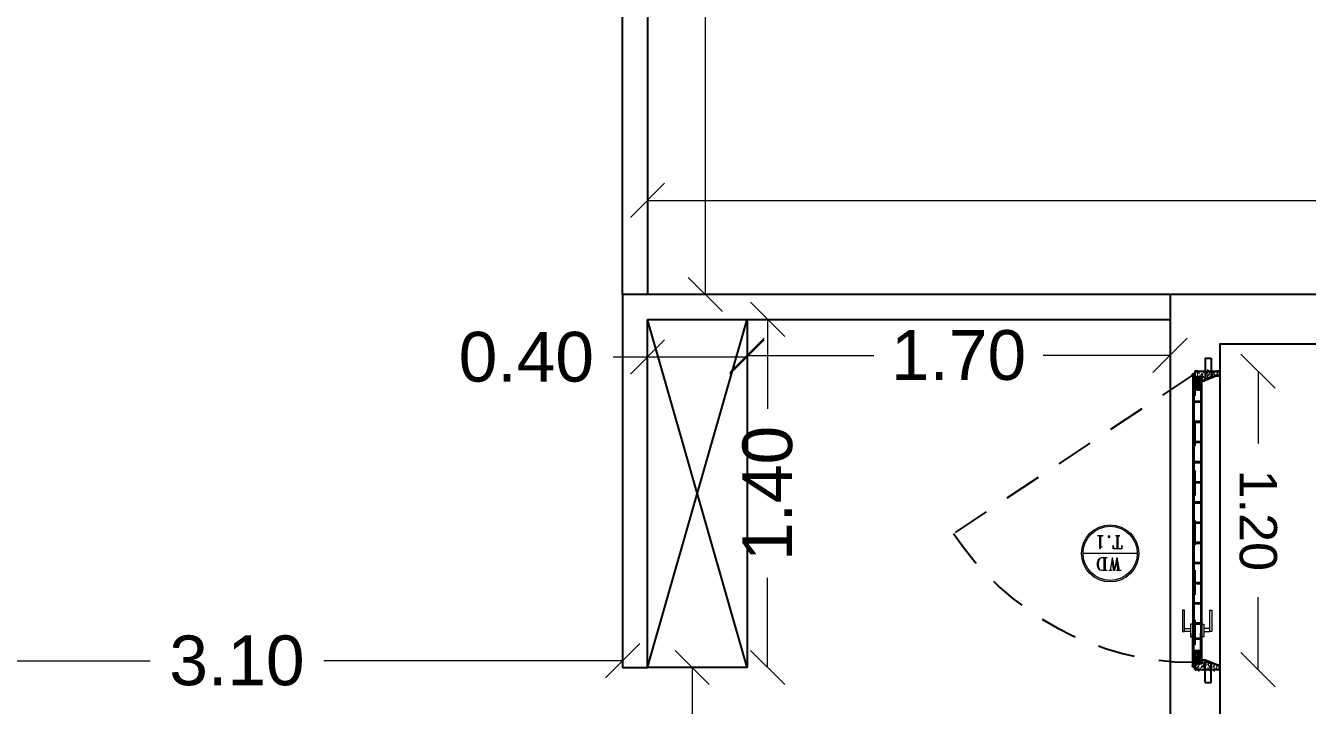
# Model space of a CAD drawing. Header units: metres. Extents: x -355 to 973, y -73 to 238.
# Drawn here: x 702.29 to 707.44, y 124.97 to 127.7 of the extents above; entities that cross this region are included whole.
import ezdxf
from ezdxf.enums import TextEntityAlignment as Align

# ---------------------------------------------------------------- set-up
doc = ezdxf.new("R2010")
doc.units = ezdxf.units.M
doc.header["$LTSCALE"] = 3
doc.header["$MEASUREMENT"] = 0
for name, pattern in [('1', [30, 6, 6, 6, 6, 6]), ('ACAD_ISO02W100', [15, 12, -3]), ('HIDDEN2', [0.1875, 0.125, -0.0625])]:
    doc.linetypes.add(name, pattern=pattern)
doc.layers.add('05', color=21, linetype='Continuous', lineweight=5)
for name, color, linetype in [('4', 4, 'ACAD_ISO02W100'), ('A-FALSE-25-Knuf', 2, 'Continuous'), ('D-Hatch', 3, 'Continuous'), ('Ditail', 1, 'Continuous')]:
    doc.layers.add(name, color=color, linetype=linetype)
doc.styles.add('ROMANT', font='romant')
doc.styles.get("Standard").update_dxf_attribs({"font": 'arial.ttf'})
doc.dimstyles.new('ahmad', dxfattribs={"dimtxt": 0.2, "dimasz": 0.1375, "dimexe": 0, "dimexo": 0.0625, "dimgap": 0.09, "dimtad": 0, "dimzin": 0, "dimdsep": 46, "dimtxsty": 'Standard', "dimblk": 'OBLIQUE', "dimcen": 0.09, "dimclrd": 245, "dimclrt": 61, "dimadec": 0, "dimazin": 0, "dimtfac": 1, "dimtofl": 0, "dimtmove": 0, "dimatfit": 3, "dimldrblk": 'OBLIQUE', "dimfxl": 0, "dimfxlon": 1, "dimtolj": 1, "dimtzin": 0, "dimlwd": 13, "dimarcsym": 0})
pattern_1 = [(52.5, (36.3475943, -165.330167), (0.00764710387, -0.0002500056), [0, -0.0060325174, 0, -0.00674689445, 0, -0.00644923734]), (82.5, (36.347594, -165.330167), (0.0112004245, 0.0070238215), [0, -0.00325438438, 0, -0.00543720317, 0, -0.00208359976]), (122.5, (36.347594, -165.335048), (2.245608e-05, 0.0123592914), [0, -0.00198438072, 0, -0.0071437706, 0, -0.00932658938]), (132.5, (36.347594, -165.335048), (0.0034832807, 0.011930604), [0, -0.00099219036, 0, -0.0046831385, 0, -0.00535782794])]
pattern_2 = [(307.5, (36.3475943, 62.4928517), (0.00764710387, 0.0002500056), [0, -0.0060325174, 0, -0.00674689445, 0, -0.00644923734]), (277.5, (36.347594, 62.492852), (0.0112004245, -0.0070238215), [0, -0.00325438438, 0, -0.00543720317, 0, -0.00208359976]), (237.5, (36.347594, 62.497733), (2.245608e-05, -0.0123592914), [0, -0.00198438072, 0, -0.0071437706, 0, -0.00932658938]), (227.5, (36.347594, 62.497733), (0.0034832807, -0.011930604), [0, -0.00099219036, 0, -0.0046831385, 0, -0.00535782794])]

# ---------------------------------------------------------------- blocks, each defined once
blk = doc.blocks.new('tyhtfy')
at = {"layer": '4', "linetype": '1'}
for points in [[(265.7045, 186.374), (265.7045, 184.474), (263.8045, 184.474), (263.8045, 186.374)], [(265.5045, 186.174), (265.5045, 184.674), (264.0045, 184.674), (264.0045, 186.174)]]:
    blk.add_lwpolyline(points, close=True, dxfattribs=at)
blk = doc.blocks.new('_Oblique')
at = {"color": 0, "linetype": 'ByBlock', "lineweight": -2}
blk.add_line((-0.5, -0.5), (0.5, 0.5), dxfattribs=at)
blk = doc.blocks.new('*D64')
at = {"color": 245, "lineweight": 13, "transparency": 16777216}
for p, q in [((68.5961, -50.8187), (68.5961, -51.1094)), ((68.5961, -52.0187), (68.5961, -51.7279))]:
    blk.add_line(p, q, dxfattribs=at)
at = {"layer": 'Defpoints', "color": 0, "transparency": 16777216}
for p in [(68.5961, -50.8187), (68.75, -50.8187), (68.75, -52.0187)]:
    blk.add_point(p, dxfattribs=at)
at = {"color": 245, "lineweight": 13, "transparency": 16777216, "xscale": 0.1375, "yscale": 0.1375, "zscale": 0.1375}
for p, rotation in [((68.5961, -50.8187), 90), ((68.5961, -52.0187), 270)]:
    blk.add_blockref('_Oblique', p, dxfattribs=dict(at, rotation=rotation))
at = {"color": 61, "transparency": 16777216, "insert": (68.5961, -51.4187), "char_height": 0.15, "attachment_point": 5, "rotation": 90}
blk.add_mtext('\\A1;1.20', dxfattribs=at)
blk = doc.blocks.new('dfdfd')
at = {"layer": '05'}
h = blk.add_hatch(color=217, dxfattribs=at)
h.paths.add_polyline_path([(118.6063, 35.5104, 1), (118.8358, 35.5104, 1)])
h.paths.add_polyline_path([(118.8298, 35.5104, 1), (118.6123, 35.5104, 1)], flags=16)
at = {"layer": '05', "color": 217}
blk.add_line((118.6123, 35.5104), (118.8298, 35.5104), dxfattribs=at)
for radius in [0.1148, 0.1088]:
    blk.add_circle((118.7211, 35.5104), radius, dxfattribs=at)
blk = doc.blocks.new('*D512')
at = {"layer": '4', "color": 245, "lineweight": 13, "transparency": 16777216}
for p, q in [((704.9657, 125.1176), (704.9657, 124.8074)), ((704.9657, 123.8171), (704.9657, 124.1274))]:
    blk.add_line(p, q, dxfattribs=at)
at = {"layer": 'Defpoints', "color": 0, "transparency": 16777216}
for p in [(704.6861, 125.1176), (704.9657, 125.1176), (704.6861, 123.8171)]:
    blk.add_point(p, dxfattribs=at)
at = {"layer": '4', "color": 245, "lineweight": 13, "transparency": 16777216, "xscale": 0.1375, "yscale": 0.1375, "zscale": 0.1375}
for p, rotation in [((704.9657, 125.1176), 90), ((704.9657, 123.8171), 270)]:
    blk.add_blockref('_Oblique', p, dxfattribs=dict(at, rotation=rotation))
at = {"layer": '4', "color": 61, "transparency": 16777216, "insert": (704.9657, 124.4674), "char_height": 0.2, "attachment_point": 5, "rotation": 90}
blk.add_mtext('\\A1;1.30', dxfattribs=at)
blk = doc.blocks.new('*D513')
at = {"layer": '4', "color": 245, "lineweight": 13, "transparency": 16777216}
for p, q in [((705.1861, 126.3728), (705.6961, 126.3728)), ((706.8861, 126.3728), (706.3761, 126.3728))]:
    blk.add_line(p, q, dxfattribs=at)
at = {"layer": 'Defpoints', "color": 0, "transparency": 16777216}
for p in [(705.1861, 126.5176), (706.8861, 126.5176), (705.1861, 126.3728)]:
    blk.add_point(p, dxfattribs=at)
at = {"layer": '4', "color": 245, "lineweight": 13, "transparency": 16777216, "xscale": 0.1375, "yscale": 0.1375, "zscale": 0.1375, "rotation": 180}
blk.add_blockref('_Oblique', (705.1861, 126.3728), dxfattribs=at)
at = {"layer": '4', "color": 245, "lineweight": 13, "transparency": 16777216, "xscale": 0.1375, "yscale": 0.1375, "zscale": 0.1375}
blk.add_blockref('_Oblique', (706.8861, 126.3728), dxfattribs=at)
at = {"layer": '4', "color": 61, "transparency": 16777216, "insert": (706.0361, 126.3728), "char_height": 0.2, "attachment_point": 5}
blk.add_mtext('\\A1;1.70', dxfattribs=at)
blk = doc.blocks.new('*D516')
at = {"layer": '4', "color": 245, "lineweight": 13, "transparency": 16777216}
for p, q in [((704.7861, 126.3659), (704.6486, 126.3659)), ((705.1861, 126.3659), (704.7861, 126.3659))]:
    blk.add_line(p, q, dxfattribs=at)
at = {"layer": 'Defpoints', "color": 0, "transparency": 16777216}
for p in [(704.7861, 126.5176), (705.1861, 126.5176), (704.7861, 126.3659)]:
    blk.add_point(p, dxfattribs=at)
at = {"layer": '4', "color": 245, "lineweight": 13, "transparency": 16777216, "xscale": 0.1375, "yscale": 0.1375, "zscale": 0.1375, "rotation": 180}
blk.add_blockref('_Oblique', (704.7861, 126.3659), dxfattribs=at)
at = {"layer": '4', "color": 245, "lineweight": 13, "transparency": 16777216, "xscale": 0.1375, "yscale": 0.1375, "zscale": 0.1375}
blk.add_blockref('_Oblique', (705.1861, 126.3659), dxfattribs=at)
at = {"layer": '4', "color": 61, "transparency": 16777216, "insert": (704.2991, 126.3659), "char_height": 0.2, "attachment_point": 5}
blk.add_mtext('\\A1;0.40', dxfattribs=at)
blk = doc.blocks.new('*D517')
at = {"layer": '4', "color": 245, "lineweight": 13, "transparency": 16777216}
for p, q in [((705.2689, 126.5176), (705.2689, 126.1576)), ((705.2689, 125.1176), (705.2689, 125.4776))]:
    blk.add_line(p, q, dxfattribs=at)
at = {"layer": 'Defpoints', "color": 0, "transparency": 16777216}
for p in [(705.1861, 126.5176), (705.1861, 125.1176), (705.2689, 125.1176)]:
    blk.add_point(p, dxfattribs=at)
at = {"layer": '4', "color": 245, "lineweight": 13, "transparency": 16777216, "xscale": 0.1375, "yscale": 0.1375, "zscale": 0.1375}
for p, rotation in [((705.2689, 126.5176), 90), ((705.2689, 125.1176), 270)]:
    blk.add_blockref('_Oblique', p, dxfattribs=dict(at, rotation=rotation))
at = {"layer": '4', "color": 61, "transparency": 16777216, "insert": (705.2689, 125.8176), "char_height": 0.2, "attachment_point": 5, "rotation": 90}
blk.add_mtext('\\A1;1.40', dxfattribs=at)
blk = doc.blocks.new('*D544')
at = {"color": 245, "lineweight": 13, "transparency": 16777216}
for p, q in [((701.5861, 125.1451), (702.7867, 125.1451)), ((704.6861, 125.1451), (703.4854, 125.1451))]:
    blk.add_line(p, q, dxfattribs=at)
at = {"layer": 'Defpoints', "color": 0, "transparency": 16777216}
for p in [(701.5861, 125.4941), (704.6861, 125.4941), (704.6861, 125.1451)]:
    blk.add_point(p, dxfattribs=at)
at = {"color": 245, "lineweight": 13, "transparency": 16777216, "xscale": 0.1375, "yscale": 0.1375, "zscale": 0.1375, "rotation": 180}
blk.add_blockref('_Oblique', (701.5861, 125.1451), dxfattribs=at)
at = {"color": 245, "lineweight": 13, "transparency": 16777216, "xscale": 0.1375, "yscale": 0.1375, "zscale": 0.1375}
blk.add_blockref('_Oblique', (704.6861, 125.1451), dxfattribs=at)
at = {"color": 61, "transparency": 16777216, "insert": (703.1361, 125.1451), "char_height": 0.2, "attachment_point": 5}
blk.add_mtext('\\A1;3.10', dxfattribs=at)
blk = doc.blocks.new('*D548')
at = {"color": 245, "lineweight": 13, "transparency": 16777216}
for p, q in [((704.7861, 126.996), (707.9875, 126.996)), ((711.8861, 126.996), (708.6847, 126.996))]:
    blk.add_line(p, q, dxfattribs=at)
at = {"layer": 'Defpoints', "color": 0, "transparency": 16777216}
for p in [(704.7861, 126.996), (704.7861, 126.7176), (711.8861, 126.7176)]:
    blk.add_point(p, dxfattribs=at)
at = {"color": 245, "lineweight": 13, "transparency": 16777216, "xscale": 0.1375, "yscale": 0.1375, "zscale": 0.1375, "rotation": 180}
blk.add_blockref('_Oblique', (704.7861, 126.996), dxfattribs=at)
at = {"color": 245, "lineweight": 13, "transparency": 16777216, "xscale": 0.1375, "yscale": 0.1375, "zscale": 0.1375}
blk.add_blockref('_Oblique', (711.8861, 126.996), dxfattribs=at)
at = {"color": 61, "transparency": 16777216, "insert": (708.3361, 126.996), "char_height": 0.2, "attachment_point": 5}
blk.add_mtext('\\A1;7.10', dxfattribs=at)
blk = doc.blocks.new('*D549')
at = {"color": 245, "lineweight": 13, "transparency": 16777216}
for p, q in [((705.0186, 131.1176), (705.0186, 129.221)), ((705.0186, 126.6176), (705.0186, 128.5142))]:
    blk.add_line(p, q, dxfattribs=at)
at = {"layer": 'Defpoints', "color": 0, "transparency": 16777216}
for p in [(704.7861, 131.1176), (704.7861, 126.6176), (705.0186, 126.6176)]:
    blk.add_point(p, dxfattribs=at)
at = {"color": 245, "lineweight": 13, "transparency": 16777216, "xscale": 0.1375, "yscale": 0.1375, "zscale": 0.1375}
for p, rotation in [((705.0186, 131.1176), 90), ((705.0186, 126.6176), 270)]:
    blk.add_blockref('_Oblique', p, dxfattribs=dict(at, rotation=rotation))
at = {"color": 61, "transparency": 16777216, "insert": (705.0186, 128.8676), "char_height": 0.2, "attachment_point": 5, "rotation": 90}
blk.add_mtext('\\A1;4.50', dxfattribs=at)
blk = doc.blocks.new('SSDSSS')
at = {"layer": 'D-Hatch', "linetype": 'Continuous', "ltscale": 0.1}
h = blk.add_hatch(dxfattribs=at)
h.set_pattern_fill('AR-SAND', color=2, scale=0.0003125, style=0)
h.set_pattern_definition([(307.5, (36.347594, 62.492852), (0.0152942077, 0.0005000112), [0, -0.0120650348, 0, -0.0134937889, 0, -0.0128984747]), (277.5, (36.347594, 62.492852), (0.022400849, -0.014047643), [0, -0.0065087688, 0, -0.0108744063, 0, -0.0041671995]), (237.5, (36.347594, 62.502615), (4.49122e-05, -0.0247185828), [0, -0.0039687614, 0, -0.0142875412, 0, -0.0186531788]), (227.5, (36.347594, 62.502615), (0.0069665614, -0.023861208), [0, -0.0019843807, 0, -0.009366277, 0, -0.0107156559])])
h.paths.add_polyline_path([(68.8211, -50.8562), (68.8211, -50.8421), (68.8485, -50.8421), (68.8485, -50.8202), (68.8383, -50.8202), (68.8383, -50.8187), (68.85, -50.8187), (68.85, -50.8141), (68.7563, -50.8141), (68.7563, -50.8187), (68.768, -50.8187), (68.768, -50.8202), (68.7578, -50.8202), (68.7578, -50.8366), (68.7683, -50.8366), (68.811, -50.8562)])
at = {"layer": 'D-Hatch'}
h = blk.add_hatch(dxfattribs=at)
h.set_pattern_fill('AR-SAND', color=1, scale=0.00015625, style=0)
h.set_pattern_definition(pattern_2)
edge = h.paths.add_edge_path()
edge.add_spline(control_points=[(68.8307, -50.8737), (68.8307, -50.8749), (68.8305, -50.8769), (68.831, -50.881), (68.8313, -50.883), (68.8338, -50.8871), (68.8355, -50.8885), (68.8383, -50.8903), (68.8396, -50.8909), (68.8422, -50.892), (68.8434, -50.8925), (68.8443, -50.893), (68.8445, -50.8931), (68.8449, -50.8936)], knot_values=[0.207475, 0.207475, 0.207475, 0.207475, 0.265787, 0.265787, 0.301433, 0.301433, 0.33708, 0.33708, 0.372726, 0.372726, 0.426688, 0.426688, 0.476539, 0.476539, 0.476539, 0.476539], degree=3, periodic=0)
edge.add_line((68.8449, -50.8936), (68.8542, -50.8936))
edge.add_line((68.8542, -50.8936), (68.8542, -50.8935))
edge.add_spline(control_points=[(68.8542, -50.8935), (68.8525, -50.8907), (68.8492, -50.8849), (68.836, -50.883), (68.8411, -50.8672), (68.8317, -50.8657), (68.8269, -50.865)], knot_values=[0.000761, 0.000761, 0.000761, 0.000761, 0.123708, 0.252477, 0.399323, 0.554146, 0.554146, 0.554146, 0.554146], degree=3, periodic=0)
edge.add_line((68.8269, -50.865), (68.8269, -50.8729))
edge.add_spline(control_points=[(68.8269, -50.8729), (68.8285, -50.8732), (68.8298, -50.8734), (68.8307, -50.8737)], knot_values=[0.013549, 0.013549, 0.013549, 0.013549, 0.067873, 0.067873, 0.067873, 0.067873], degree=3, periodic=0)
edge = h.paths.add_edge_path(flags=16)
edge.add_spline(control_points=[(68.8449, -50.8936), (68.8445, -50.8931), (68.8443, -50.893), (68.8434, -50.8925), (68.8422, -50.892), (68.8396, -50.8909), (68.8383, -50.8903), (68.8355, -50.8885), (68.8338, -50.8871), (68.8313, -50.883), (68.831, -50.881), (68.8305, -50.8769), (68.8307, -50.8749), (68.8307, -50.8737)], knot_values=[0.207475, 0.207475, 0.207475, 0.207475, 0.257327, 0.257327, 0.311288, 0.311288, 0.346935, 0.346935, 0.382581, 0.382581, 0.418228, 0.418228, 0.476539, 0.476539, 0.476539, 0.476539], degree=3, periodic=0)
edge.add_spline(control_points=[(68.8307, -50.8737), (68.8298, -50.8734), (68.8285, -50.8732), (68.8269, -50.8729)], knot_values=[0.013549, 0.013549, 0.013549, 0.013549, 0.067873, 0.067873, 0.067873, 0.067873], degree=3, periodic=0)
edge.add_line((68.8269, -50.8729), (68.8269, -50.8905))
edge.add_spline(control_points=[(68.8269, -50.8905), (68.8275, -50.8915), (68.8282, -50.8923), (68.8291, -50.8932), (68.8293, -50.8934), (68.8295, -50.8936)], knot_values=[0.30723, 0.30723, 0.30723, 0.30723, 0.317654, 0.317654, 0.320823, 0.320823, 0.320823, 0.320823], degree=3, periodic=0)
edge.add_line((68.8295, -50.8936), (68.8449, -50.8936))
edge = h.paths.add_edge_path()
edge.add_spline(control_points=[(68.8295, -50.8936), (68.8293, -50.8934), (68.8291, -50.8932), (68.8282, -50.8923), (68.8275, -50.8915), (68.8269, -50.8905)], knot_values=[0.30723, 0.30723, 0.30723, 0.30723, 0.310399, 0.310399, 0.320823, 0.320823, 0.320823, 0.320823], degree=3, periodic=0)
edge.add_line((68.8269, -50.8905), (68.8269, -50.8936))
edge.add_line((68.8269, -50.8936), (68.8295, -50.8936))
edge = h.paths.add_edge_path()
edge.add_spline(control_points=[(68.8542, -50.8482), (68.8536, -50.8479), (68.853, -50.8477), (68.8498, -50.8466), (68.8479, -50.8465), (68.8441, -50.8463), (68.843, -50.8464), (68.8419, -50.8465)], knot_values=[0.248364, 0.248364, 0.248364, 0.248364, 0.25388, 0.25388, 0.279204, 0.279204, 0.314112, 0.314112, 0.314112, 0.314112], degree=3, periodic=0)
edge.add_spline(control_points=[(68.8419, -50.8465), (68.8416, -50.8461), (68.8413, -50.8456), (68.841, -50.8451)], knot_values=[0.024585, 0.024585, 0.024585, 0.024585, 0.051488, 0.051488, 0.051488, 0.051488], degree=3, periodic=0)
edge.add_line((68.841, -50.8451), (68.8294, -50.8451))
edge.add_spline(control_points=[(68.8294, -50.8451), (68.8313, -50.8479), (68.8328, -50.8501), (68.8346, -50.8516), (68.8348, -50.8517), (68.8357, -50.8518), (68.8377, -50.8516), (68.8417, -50.8515), (68.8432, -50.8515), (68.8467, -50.8524), (68.8487, -50.8533), (68.8516, -50.8562), (68.8524, -50.8578), (68.8533, -50.8605), (68.8535, -50.8616), (68.854, -50.8653), (68.8539, -50.8673), (68.8541, -50.8693), (68.8541, -50.8697), (68.8542, -50.8699)], knot_values=[0, 0, 0, 0, 0.11577, 0.11577, 0.192459, 0.192459, 0.269149, 0.269149, 0.304241, 0.304241, 0.331039, 0.331039, 0.357837, 0.357837, 0.384634, 0.384634, 0.451421, 0.451421, 0.47355, 0.47355, 0.47355, 0.47355], degree=3, periodic=0)
edge.add_line((68.8542, -50.8699), (68.8542, -50.8482))
edge = h.paths.add_edge_path()
edge.add_line((68.8508, -50.8451), (68.841, -50.8451))
edge.add_spline(control_points=[(68.841, -50.8451), (68.8413, -50.8456), (68.8416, -50.8461), (68.8419, -50.8465)], knot_values=[0.024585, 0.024585, 0.024585, 0.024585, 0.051488, 0.051488, 0.051488, 0.051488], degree=3, periodic=0)
edge.add_spline(control_points=[(68.8419, -50.8465), (68.843, -50.8464), (68.8441, -50.8463), (68.8479, -50.8465), (68.8498, -50.8466), (68.853, -50.8477), (68.8536, -50.8479), (68.8542, -50.8482)], knot_values=[0.248364, 0.248364, 0.248364, 0.248364, 0.283272, 0.283272, 0.308596, 0.308596, 0.314112, 0.314112, 0.314112, 0.314112], degree=3, periodic=0)
edge.add_line((68.8542, -50.8482), (68.8542, -50.8389))
edge.add_line((68.8542, -50.8389), (68.8508, -50.8389))
edge.add_line((68.8508, -50.8389), (68.8508, -50.8451))
h = blk.add_hatch(dxfattribs=at)
h.set_pattern_fill('AR-SAND', color=1, scale=0.00015625, style=0)
h.set_pattern_definition(pattern_2)
edge = h.paths.add_edge_path()
edge.add_spline(control_points=[(68.8542, -50.8935), (68.8525, -50.8907), (68.8492, -50.8849), (68.836, -50.883), (68.8411, -50.8672), (68.8317, -50.8657), (68.8269, -50.865)], knot_values=[0.000761, 0.000761, 0.000761, 0.000761, 0.123708, 0.252477, 0.399323, 0.554146, 0.554146, 0.554146, 0.554146], degree=3, periodic=0)
edge.add_line((68.8542, -50.8935), (68.8542, -50.8699))
edge.add_spline(control_points=[(68.8542, -50.8699), (68.8541, -50.8697), (68.8541, -50.8693), (68.8539, -50.8673), (68.854, -50.8653), (68.8535, -50.8616), (68.8533, -50.8605), (68.8524, -50.8578), (68.8516, -50.8562), (68.8487, -50.8533), (68.8467, -50.8524), (68.8432, -50.8515), (68.8417, -50.8515), (68.8377, -50.8516), (68.8357, -50.8518), (68.8348, -50.8517), (68.8346, -50.8516), (68.8328, -50.8501), (68.8313, -50.8479), (68.8294, -50.8451)], knot_values=[0, 0, 0, 0, 0.022129, 0.022129, 0.088916, 0.088916, 0.115714, 0.115714, 0.142512, 0.142512, 0.169309, 0.169309, 0.204402, 0.204402, 0.281091, 0.281091, 0.35778, 0.35778, 0.47355, 0.47355, 0.47355, 0.47355], degree=3, periodic=0)
edge.add_line((68.8294, -50.8451), (68.8269, -50.8451))
edge.add_line((68.8269, -50.8451), (68.8269, -50.865))
h = blk.add_hatch(dxfattribs=at)
h.set_pattern_fill('AR-SAND', color=1, scale=0.00015625, style=0)
h.set_pattern_definition(pattern_1)
edge = h.paths.add_edge_path()
edge.add_spline(control_points=[(68.8307, -51.9636), (68.8307, -51.9624), (68.8305, -51.9605), (68.831, -51.9563), (68.8313, -51.9543), (68.8338, -51.9502), (68.8355, -51.9488), (68.8383, -51.947), (68.8396, -51.9464), (68.8422, -51.9453), (68.8434, -51.9449), (68.8443, -51.9444), (68.8445, -51.9442), (68.8449, -51.9437)], knot_values=[0.207475, 0.207475, 0.207475, 0.207475, 0.265787, 0.265787, 0.301433, 0.301433, 0.33708, 0.33708, 0.372726, 0.372726, 0.426688, 0.426688, 0.476539, 0.476539, 0.476539, 0.476539], degree=3, periodic=0)
edge.add_line((68.8449, -51.9437), (68.8542, -51.9437))
edge.add_line((68.8542, -51.9437), (68.8542, -51.9438))
edge.add_spline(control_points=[(68.8542, -51.9438), (68.8525, -51.9466), (68.8492, -51.9524), (68.836, -51.9543), (68.8411, -51.9701), (68.8317, -51.9716), (68.8269, -51.9723)], knot_values=[0.000761, 0.000761, 0.000761, 0.000761, 0.123708, 0.252477, 0.399323, 0.554146, 0.554146, 0.554146, 0.554146], degree=3, periodic=0)
edge.add_line((68.8269, -51.9723), (68.8269, -51.9644))
edge.add_spline(control_points=[(68.8269, -51.9644), (68.8285, -51.9642), (68.8298, -51.9639), (68.8307, -51.9636)], knot_values=[0.013549, 0.013549, 0.013549, 0.013549, 0.067873, 0.067873, 0.067873, 0.067873], degree=3, periodic=0)
edge = h.paths.add_edge_path(flags=16)
edge.add_spline(control_points=[(68.8449, -51.9437), (68.8445, -51.9442), (68.8443, -51.9444), (68.8434, -51.9449), (68.8422, -51.9453), (68.8396, -51.9464), (68.8383, -51.947), (68.8355, -51.9488), (68.8338, -51.9502), (68.8313, -51.9543), (68.831, -51.9563), (68.8305, -51.9605), (68.8307, -51.9624), (68.8307, -51.9636)], knot_values=[0.207475, 0.207475, 0.207475, 0.207475, 0.257327, 0.257327, 0.311288, 0.311288, 0.346935, 0.346935, 0.382581, 0.382581, 0.418228, 0.418228, 0.476539, 0.476539, 0.476539, 0.476539], degree=3, periodic=0)
edge.add_spline(control_points=[(68.8307, -51.9636), (68.8298, -51.9639), (68.8285, -51.9642), (68.8269, -51.9644)], knot_values=[0.013549, 0.013549, 0.013549, 0.013549, 0.067873, 0.067873, 0.067873, 0.067873], degree=3, periodic=0)
edge.add_line((68.8269, -51.9644), (68.8269, -51.9468))
edge.add_spline(control_points=[(68.8269, -51.9468), (68.8275, -51.9459), (68.8282, -51.945), (68.8291, -51.9441), (68.8293, -51.9439), (68.8295, -51.9437)], knot_values=[0.30723, 0.30723, 0.30723, 0.30723, 0.317654, 0.317654, 0.320823, 0.320823, 0.320823, 0.320823], degree=3, periodic=0)
edge.add_line((68.8295, -51.9437), (68.8449, -51.9437))
edge = h.paths.add_edge_path()
edge.add_spline(control_points=[(68.8295, -51.9437), (68.8293, -51.9439), (68.8291, -51.9441), (68.8282, -51.945), (68.8275, -51.9459), (68.8269, -51.9468)], knot_values=[0.30723, 0.30723, 0.30723, 0.30723, 0.310399, 0.310399, 0.320823, 0.320823, 0.320823, 0.320823], degree=3, periodic=0)
edge.add_line((68.8269, -51.9468), (68.8269, -51.9437))
edge.add_line((68.8269, -51.9437), (68.8295, -51.9437))
edge = h.paths.add_edge_path()
edge.add_spline(control_points=[(68.8542, -51.9891), (68.8536, -51.9894), (68.853, -51.9896), (68.8498, -51.9907), (68.8479, -51.9909), (68.8441, -51.991), (68.843, -51.9909), (68.8419, -51.9908)], knot_values=[0.248364, 0.248364, 0.248364, 0.248364, 0.25388, 0.25388, 0.279204, 0.279204, 0.314112, 0.314112, 0.314112, 0.314112], degree=3, periodic=0)
edge.add_spline(control_points=[(68.8419, -51.9908), (68.8416, -51.9912), (68.8413, -51.9917), (68.841, -51.9922)], knot_values=[0.024585, 0.024585, 0.024585, 0.024585, 0.051488, 0.051488, 0.051488, 0.051488], degree=3, periodic=0)
edge.add_line((68.841, -51.9922), (68.8294, -51.9922))
edge.add_spline(control_points=[(68.8294, -51.9922), (68.8313, -51.9894), (68.8328, -51.9872), (68.8346, -51.9857), (68.8348, -51.9856), (68.8357, -51.9855), (68.8377, -51.9857), (68.8417, -51.9858), (68.8432, -51.9858), (68.8467, -51.9849), (68.8487, -51.984), (68.8516, -51.9811), (68.8524, -51.9795), (68.8533, -51.9769), (68.8535, -51.9757), (68.854, -51.9721), (68.8539, -51.97), (68.8541, -51.9681), (68.8541, -51.9677), (68.8542, -51.9674)], knot_values=[0, 0, 0, 0, 0.11577, 0.11577, 0.192459, 0.192459, 0.269149, 0.269149, 0.304241, 0.304241, 0.331039, 0.331039, 0.357837, 0.357837, 0.384634, 0.384634, 0.451421, 0.451421, 0.47355, 0.47355, 0.47355, 0.47355], degree=3, periodic=0)
edge.add_line((68.8542, -51.9674), (68.8542, -51.9891))
edge = h.paths.add_edge_path()
edge.add_line((68.8508, -51.9922), (68.841, -51.9922))
edge.add_spline(control_points=[(68.841, -51.9922), (68.8413, -51.9917), (68.8416, -51.9912), (68.8419, -51.9908)], knot_values=[0.024585, 0.024585, 0.024585, 0.024585, 0.051488, 0.051488, 0.051488, 0.051488], degree=3, periodic=0)
edge.add_spline(control_points=[(68.8419, -51.9908), (68.843, -51.9909), (68.8441, -51.991), (68.8479, -51.9909), (68.8498, -51.9907), (68.853, -51.9896), (68.8536, -51.9894), (68.8542, -51.9891)], knot_values=[0.248364, 0.248364, 0.248364, 0.248364, 0.283272, 0.283272, 0.308596, 0.308596, 0.314112, 0.314112, 0.314112, 0.314112], degree=3, periodic=0)
edge.add_line((68.8542, -51.9891), (68.8542, -51.9984))
edge.add_line((68.8542, -51.9984), (68.8508, -51.9984))
edge.add_line((68.8508, -51.9984), (68.8508, -51.9922))
h = blk.add_hatch(dxfattribs=at)
h.set_pattern_fill('AR-SAND', color=1, scale=0.00015625, style=0)
h.set_pattern_definition(pattern_1)
edge = h.paths.add_edge_path()
edge.add_spline(control_points=[(68.8542, -51.9438), (68.8525, -51.9466), (68.8492, -51.9524), (68.836, -51.9543), (68.8411, -51.9701), (68.8317, -51.9716), (68.8269, -51.9723)], knot_values=[0.000761, 0.000761, 0.000761, 0.000761, 0.123708, 0.252477, 0.399323, 0.554146, 0.554146, 0.554146, 0.554146], degree=3, periodic=0)
edge.add_line((68.8542, -51.9438), (68.8542, -51.9674))
edge.add_spline(control_points=[(68.8542, -51.9674), (68.8541, -51.9677), (68.8541, -51.9681), (68.8539, -51.97), (68.854, -51.9721), (68.8535, -51.9757), (68.8533, -51.9769), (68.8524, -51.9795), (68.8516, -51.9811), (68.8487, -51.984), (68.8467, -51.9849), (68.8432, -51.9858), (68.8417, -51.9858), (68.8377, -51.9857), (68.8357, -51.9855), (68.8348, -51.9856), (68.8346, -51.9857), (68.8328, -51.9872), (68.8313, -51.9894), (68.8294, -51.9922)], knot_values=[0, 0, 0, 0, 0.022129, 0.022129, 0.088916, 0.088916, 0.115714, 0.115714, 0.142512, 0.142512, 0.169309, 0.169309, 0.204402, 0.204402, 0.281091, 0.281091, 0.35778, 0.35778, 0.47355, 0.47355, 0.47355, 0.47355], degree=3, periodic=0)
edge.add_line((68.8294, -51.9922), (68.8269, -51.9922))
edge.add_line((68.8269, -51.9922), (68.8269, -51.9723))
at = {"layer": 'D-Hatch', "linetype": 'Continuous', "ltscale": 0.1}
h = blk.add_hatch(dxfattribs=at)
h.set_pattern_fill('AR-SAND', color=2, scale=0.0003125, style=0)
h.set_pattern_definition([(52.5, (36.347594, -165.330167), (0.0152942077, -0.0005000112), [0, -0.0120650348, 0, -0.0134937889, 0, -0.0128984747]), (82.5, (36.347594, -165.330167), (0.022400849, 0.014047643), [0, -0.0065087688, 0, -0.0108744063, 0, -0.0041671995]), (122.5, (36.347594, -165.33993), (4.49122e-05, 0.0247185828), [0, -0.0039687614, 0, -0.0142875412, 0, -0.0186531788]), (132.5, (36.347594, -165.33993), (0.0069665614, 0.023861208), [0, -0.0019843807, 0, -0.009366277, 0, -0.0107156559])])
h.paths.add_polyline_path([(68.8211, -51.9812), (68.8211, -51.9952), (68.8485, -51.9952), (68.8485, -52.0171), (68.8383, -52.0171), (68.8383, -52.0187), (68.85, -52.0187), (68.85, -52.0232), (68.7563, -52.0232), (68.7563, -52.0187), (68.768, -52.0187), (68.768, -52.0171), (68.7578, -52.0171), (68.7578, -52.0007), (68.7683, -52.0007), (68.811, -51.9812)])
blk.add_line((68.75, -52.0187), (68.75, -50.8187))
at = {"layer": '05', "lineweight": 5}
for points in [[(68.7893, -50.9713), (68.7893, -51.0573), (68.7819, -51.0573), (68.7819, -50.9713)], [(68.8134, -50.9845), (68.8134, -50.9713), (68.7893, -50.9713), (68.7893, -50.9845)], [(68.8232, -50.9509), (68.8232, -51.0014), (68.8134, -51.0014), (68.8134, -50.9509)], [(68.8581, -50.9509), (68.8581, -51.0014), (68.8678, -51.0014), (68.8678, -50.9509)], [(68.8678, -50.9845), (68.8678, -50.9713), (68.892, -50.9713), (68.892, -50.9845)], [(68.892, -50.9713), (68.892, -51.0573), (68.8993, -51.0573), (68.8993, -50.9713)]]:
    blk.add_lwpolyline(points, close=True, dxfattribs=at)
at = {"layer": 'D-Hatch', "color": 1}
for points, knots in [([(68.8268, -50.852), (68.8299, -50.8568), (68.835, -50.8646), (68.8525, -50.8594), (68.8485, -50.8745), (68.853, -50.8789), (68.8541, -50.88)], [0, 0, 0, 0, 0.01533432, 0.02528954, 0.03921471, 0.04393143, 0.04393143, 0.04393143, 0.04393143]), ([(68.8269, -50.865), (68.8317, -50.8657), (68.8411, -50.8672), (68.836, -50.883), (68.8492, -50.8849), (68.8525, -50.8907), (68.8542, -50.8935)], [0.0007611, 0.0007611, 0.0007611, 0.0007611, 0.1555834, 0.3024294, 0.4311984, 0.5541457, 0.5541457, 0.5541457, 0.5541457]), ([(68.8269, -50.8905), (68.8275, -50.8915), (68.8282, -50.8923), (68.8291, -50.8932), (68.8293, -50.8934), (68.8295, -50.8936)], [0.30722961, 0.30722961, 0.30722961, 0.30722961, 0.31765441, 0.31765441, 0.32082332, 0.32082332, 0.32082332, 0.32082332]), ([(68.8294, -50.8451), (68.8313, -50.8479), (68.8328, -50.8501), (68.8346, -50.8516), (68.8348, -50.8517), (68.8357, -50.8518), (68.8377, -50.8516), (68.8417, -50.8515), (68.8432, -50.8515), (68.8467, -50.8524), (68.8487, -50.8533), (68.8516, -50.8562), (68.8524, -50.8578), (68.8533, -50.8605), (68.8535, -50.8616), (68.854, -50.8653), (68.8539, -50.8673), (68.8541, -50.8693), (68.8541, -50.8697), (68.8542, -50.8699)], [0, 0, 0, 0, 0.1157703, 0.1157703, 0.1924595, 0.1924595, 0.2691487, 0.2691487, 0.3042411, 0.3042411, 0.3310389, 0.3310389, 0.3578367, 0.3578367, 0.3846345, 0.3846345, 0.4514214, 0.4514214, 0.4735504, 0.4735504, 0.4735504, 0.4735504]), ([(68.8307, -50.8737), (68.8307, -50.8749), (68.8305, -50.8769), (68.831, -50.881), (68.8313, -50.883), (68.8338, -50.8871), (68.8355, -50.8885), (68.8383, -50.8903), (68.8396, -50.8909), (68.8422, -50.892), (68.8434, -50.8925), (68.8443, -50.893), (68.8445, -50.8931), (68.8449, -50.8936)], [0.2074754, 0.2074754, 0.2074754, 0.2074754, 0.2657866, 0.2657866, 0.3014331, 0.3014331, 0.3370797, 0.3370797, 0.3727263, 0.3727263, 0.4266877, 0.4266877, 0.4765392, 0.4765392, 0.4765392, 0.4765392]), ([(68.8419, -50.8465), (68.843, -50.8464), (68.8441, -50.8463), (68.8479, -50.8465), (68.8498, -50.8466), (68.853, -50.8477), (68.8536, -50.8479), (68.8542, -50.8482)], [0.24836379, 0.24836379, 0.24836379, 0.24836379, 0.28327178, 0.28327178, 0.30859615, 0.30859615, 0.31411226, 0.31411226, 0.31411226, 0.31411226]), ([(68.8268, -51.9853), (68.8299, -51.9805), (68.835, -51.9727), (68.8525, -51.9779), (68.8485, -51.9628), (68.853, -51.9584), (68.8541, -51.9573)], [0, 0, 0, 0, 0.01533432, 0.02528954, 0.03921471, 0.04393143, 0.04393143, 0.04393143, 0.04393143]), ([(68.8269, -51.9468), (68.8275, -51.9459), (68.8282, -51.945), (68.8291, -51.9441), (68.8293, -51.9439), (68.8295, -51.9437)], [0.30722961, 0.30722961, 0.30722961, 0.30722961, 0.31765441, 0.31765441, 0.32082332, 0.32082332, 0.32082332, 0.32082332]), ([(68.8269, -51.9723), (68.8317, -51.9716), (68.8411, -51.9701), (68.836, -51.9543), (68.8492, -51.9524), (68.8525, -51.9466), (68.8542, -51.9438)], [0.0007611, 0.0007611, 0.0007611, 0.0007611, 0.1555834, 0.3024294, 0.4311984, 0.5541457, 0.5541457, 0.5541457, 0.5541457]), ([(68.8294, -51.9922), (68.8313, -51.9894), (68.8328, -51.9872), (68.8346, -51.9857), (68.8348, -51.9856), (68.8357, -51.9855), (68.8377, -51.9857), (68.8417, -51.9858), (68.8432, -51.9858), (68.8467, -51.9849), (68.8487, -51.984), (68.8516, -51.9811), (68.8524, -51.9795), (68.8533, -51.9769), (68.8535, -51.9757), (68.854, -51.9721), (68.8539, -51.97), (68.8541, -51.9681), (68.8541, -51.9677), (68.8542, -51.9674)], [0, 0, 0, 0, 0.1157703, 0.1157703, 0.1924595, 0.1924595, 0.2691487, 0.2691487, 0.3042411, 0.3042411, 0.3310389, 0.3310389, 0.3578367, 0.3578367, 0.3846345, 0.3846345, 0.4514214, 0.4514214, 0.4735504, 0.4735504, 0.4735504, 0.4735504]), ([(68.8307, -51.9636), (68.8307, -51.9624), (68.8305, -51.9605), (68.831, -51.9563), (68.8313, -51.9543), (68.8338, -51.9502), (68.8355, -51.9488), (68.8383, -51.947), (68.8396, -51.9464), (68.8422, -51.9453), (68.8434, -51.9449), (68.8443, -51.9444), (68.8445, -51.9442), (68.8449, -51.9437)], [0.2074754, 0.2074754, 0.2074754, 0.2074754, 0.2657866, 0.2657866, 0.3014331, 0.3014331, 0.3370797, 0.3370797, 0.3727263, 0.3727263, 0.4266877, 0.4266877, 0.4765392, 0.4765392, 0.4765392, 0.4765392]), ([(68.8419, -51.9908), (68.843, -51.9909), (68.8441, -51.991), (68.8479, -51.9909), (68.8498, -51.9907), (68.853, -51.9896), (68.8536, -51.9894), (68.8542, -51.9891)], [0.24836379, 0.24836379, 0.24836379, 0.24836379, 0.28327178, 0.28327178, 0.30859615, 0.30859615, 0.31411226, 0.31411226, 0.31411226, 0.31411226])]:
    blk.add_open_spline(points, degree=3, knots=knots, dxfattribs=at)
for points in [[(68.8269, -50.8729), (68.8285, -50.8732), (68.8298, -50.8734), (68.8307, -50.8737)], [(68.841, -50.8451), (68.8413, -50.8456), (68.8416, -50.8461), (68.8419, -50.8465)], [(68.8269, -51.9644), (68.8285, -51.9642), (68.8298, -51.9639), (68.8307, -51.9636)], [(68.841, -51.9922), (68.8413, -51.9917), (68.8416, -51.9912), (68.8419, -51.9908)]]:
    blk.add_open_spline(points, degree=3, dxfattribs=at)
at = {"layer": 'Ditail', "color": 1, "linetype": 'HIDDEN2', "ltscale": 0.1}
for p, q in [((68.7849, -50.7669), (68.7849, -50.8422)), ((68.8083, -50.7669), (68.7849, -50.7669)), ((68.8083, -50.7669), (68.8083, -50.8528)), ((68.7849, -50.8422), (68.8083, -50.8528)), ((68.85, -52.0187), (68.85, -50.8187)), ((68.7849, -51.9951), (68.8083, -51.9845)), ((68.7849, -52.0704), (68.7849, -51.9951)), ((68.8083, -52.0704), (68.8083, -51.9845)), ((68.8083, -52.0704), (68.7849, -52.0704))]:
    blk.add_line(p, q, dxfattribs=at)
at = {"layer": 'Ditail', "color": 3}
for p, q in [((68.75, -50.8382), (68.75, -50.8187)), ((68.75, -50.8187), (68.7617, -50.8187)), ((68.85, -50.8187), (68.75, -50.8187)), ((68.7617, -50.8382), (68.75, -50.8382)), ((68.7617, -50.8202), (68.7516, -50.8202)), ((68.7516, -50.8202), (68.7516, -50.8366)), ((68.7516, -50.8366), (68.7621, -50.8366)), ((68.7617, -50.8187), (68.7617, -50.8202)), ((68.7617, -50.8382), (68.811, -50.8577)), ((68.7621, -50.8366), (68.811, -50.8562)), ((68.8211, -50.8562), (68.8211, -50.8421)), ((68.8211, -50.8421), (68.8485, -50.8421)), ((68.85, -50.8437), (68.8227, -50.8437)), ((68.8227, -50.8437), (68.8227, -50.8577)), ((68.8383, -50.8202), (68.8383, -50.8187)), ((68.8383, -50.8187), (68.85, -50.8187)), ((68.8485, -50.8202), (68.8383, -50.8202)), ((68.8485, -50.8421), (68.8485, -50.8202)), ((68.85, -50.8187), (68.85, -50.8437)), ((68.811, -50.8562), (68.8211, -50.8562)), ((68.8227, -50.8577), (68.811, -50.8577)), ((68.8263, -50.9405), (68.8549, -50.9405)), ((68.8263, -50.9436), (68.8549, -50.9436)), ((68.8263, -51.0016), (68.8549, -51.0016)), ((68.8263, -51.0047), (68.8549, -51.0047)), ((68.8263, -51.0827), (68.8549, -51.0827)), ((68.8263, -51.0858), (68.8549, -51.0858)), ((68.8263, -51.1638), (68.8549, -51.1638)), ((68.8263, -51.1669), (68.8549, -51.1669)), ((68.8263, -51.2449), (68.8549, -51.2449)), ((68.8263, -51.248), (68.8549, -51.248)), ((68.8263, -51.326), (68.8549, -51.326)), ((68.8263, -51.3291), (68.8549, -51.3291)), ((68.8263, -51.4071), (68.8549, -51.4071)), ((68.8263, -51.4102), (68.8549, -51.4102)), ((68.8263, -51.4882), (68.8549, -51.4882)), ((68.8263, -51.4913), (68.8549, -51.4913)), ((68.8263, -51.5693), (68.8549, -51.5693)), ((68.8263, -51.5724), (68.8549, -51.5724)), ((68.8263, -51.6504), (68.8549, -51.6504)), ((68.8263, -51.6535), (68.8549, -51.6535)), ((68.8263, -51.7315), (68.8549, -51.7315)), ((68.8263, -51.7346), (68.8549, -51.7346)), ((68.8263, -51.8126), (68.8549, -51.8126)), ((68.8263, -51.8157), (68.8549, -51.8157)), ((68.8263, -51.8937), (68.8549, -51.8937)), ((68.8263, -51.8968), (68.8549, -51.8968)), ((68.7617, -51.9991), (68.75, -51.9991)), ((68.75, -51.9991), (68.75, -52.0187)), ((68.75, -52.0187), (68.7617, -52.0187)), ((68.85, -52.0187), (68.75, -52.0187)), ((68.7516, -52.0171), (68.7516, -52.0007)), ((68.7516, -52.0007), (68.7621, -52.0007)), ((68.7617, -52.0171), (68.7516, -52.0171)), ((68.7617, -51.9991), (68.811, -51.9796)), ((68.7617, -52.0187), (68.7617, -52.0171)), ((68.7621, -52.0007), (68.811, -51.9812)), ((68.8227, -51.9796), (68.811, -51.9796)), ((68.811, -51.9812), (68.8211, -51.9812)), ((68.8211, -51.9812), (68.8211, -51.9952)), ((68.8211, -51.9952), (68.8485, -51.9952)), ((68.8227, -51.9937), (68.8227, -51.9796)), ((68.85, -51.9937), (68.8227, -51.9937)), ((68.8485, -52.0171), (68.8383, -52.0171)), ((68.8383, -52.0171), (68.8383, -52.0187)), ((68.8383, -52.0187), (68.85, -52.0187)), ((68.8485, -51.9952), (68.8485, -52.0171)), ((68.85, -52.0187), (68.85, -51.9937))]:
    blk.add_line(p, q, dxfattribs=at)
at = {"layer": 'Ditail', "color": 4, "linetype": 'Continuous', "ltscale": 0.1}
for p, q in [((68.8508, -50.8451), (68.8508, -50.8389)), ((68.8508, -50.8389), (68.8542, -50.8389)), ((68.8542, -50.8389), (68.8542, -50.8936)), ((68.8269, -50.8451), (68.8508, -50.8451)), ((68.8269, -50.8451), (68.8269, -50.8936)), ((68.8269, -50.8936), (68.8542, -50.8936)), ((68.8269, -51.9437), (68.8542, -51.9437)), ((68.8269, -51.9922), (68.8269, -51.9437)), ((68.8542, -51.9984), (68.8542, -51.9437)), ((68.8269, -51.9922), (68.8508, -51.9922)), ((68.8508, -51.9922), (68.8508, -51.9984)), ((68.8508, -51.9984), (68.8542, -51.9984))]:
    blk.add_line(p, q, dxfattribs=at)
at = {"layer": 'Ditail', "color": 2}
for p, q in [((68.8549, -50.8389), (68.8549, -50.9654)), ((68.8549, -50.8389), (68.8581, -50.8389)), ((68.8581, -51.9984), (68.8581, -50.8389)), ((68.8581, -50.8389), (68.8581, -50.9654)), ((68.8232, -51.9922), (68.8232, -50.8451)), ((68.8232, -50.8451), (68.8232, -50.9654)), ((68.8232, -50.8451), (68.8263, -50.8451)), ((68.8263, -50.8451), (68.8263, -50.9654)), ((68.8263, -51.9922), (68.8263, -50.9436)), ((68.8549, -51.9984), (68.8549, -50.9436)), ((68.8232, -51.9922), (68.8263, -51.9922)), ((68.8549, -51.9984), (68.8581, -51.9984))]:
    blk.add_line(p, q, dxfattribs=at)
at = {"layer": 'Ditail', "color": 1}
for p, q in [((68.8557, -51.9984), (68.8557, -50.8389)), ((68.8557, -50.8389), (68.8557, -50.9654)), ((68.8565, -51.9984), (68.8565, -50.8389)), ((68.8565, -50.8389), (68.8565, -50.9654)), ((68.8573, -51.9984), (68.8573, -50.8389)), ((68.8573, -50.8389), (68.8573, -50.9654)), ((68.824, -51.9922), (68.824, -50.8451)), ((68.824, -50.8451), (68.824, -50.9654)), ((68.8247, -51.9922), (68.8247, -50.8451)), ((68.8247, -50.8451), (68.8247, -50.9654)), ((68.8255, -51.9922), (68.8255, -50.8451)), ((68.8255, -50.8451), (68.8255, -50.9654))]:
    blk.add_line(p, q, dxfattribs=at)
at = {"layer": 'Ditail', "color": 1, "linetype": 'HIDDEN2', "ltscale": 0.4}
blk.add_line((68.8552, -52.0046), (69.8196, -51.366), dxfattribs=at)
at = {"layer": 'Ditail'}
for centre, radius in [((68.8552, -50.8327), 0.00469), ((68.8552, -50.8327), 0.00234), ((68.8552, -52.0046), 0.00469), ((68.8552, -52.0046), 0.00234)]:
    blk.add_circle(centre, radius, dxfattribs=at)
at = {"layer": 'Ditail', "color": 1, "linetype": 'HIDDEN2', "ltscale": 0.4}
blk.add_arc((68.8552, -52.0046), 1.1567, 33.5104, 89.8577, dxfattribs=at)
at = {"layer": '05'}
blk.add_blockref('dfdfd', (-49.5306, -86.7963), dxfattribs=at)
at = {"layer": 'A-FALSE-25-Knuf', "style": 'ROMANT'}
for s, p in [('WD', (69.1963, -51.269)), ('T.1', (69.1953, -51.3566))]:
    blk.add_text(s, height=0.05253, dxfattribs=at).set_placement(p, align=Align.CENTER)
dim = blk.add_linear_dim(base=(68.5961, -50.8187), p1=(68.75, -52.0187), p2=(68.75, -50.8187), angle=90, dimstyle='ahmad')
dim.commit()
dim.dimension.update_dxf_attribs({"geometry": '*D64', "text_midpoint": (68.5961, -51.4187)})

msp = doc.modelspace()

# ---------------------------------------------------------------- linework, layer by layer
for p, q in [((704.6861, 126.6176), (704.6861, 131.1176)), ((704.7861, 131.1176), (704.7861, 126.6176))]:
    msp.add_line(p, q)
at = {"layer": '4', "color": 0}
for p, q in [((704.8861, 126.6176), (704.6861, 126.6176)), ((704.6861, 126.6176), (704.6861, 125.1176)), ((705.3861, 126.6176), (704.8861, 126.6176)), ((706.8861, 126.6176), (705.3861, 126.6176)), ((704.7861, 125.1176), (704.7861, 126.5176)), ((704.7861, 126.5176), (706.8861, 126.5176)), ((704.7861, 126.5176), (705.1861, 126.5176)), ((704.7861, 125.1176), (705.1861, 126.5176)), ((705.1861, 125.1176), (704.7861, 126.5176)), ((705.1861, 126.5176), (705.1861, 125.1176)), ((705.1861, 126.5176), (705.1861, 125.1176)), ((704.6861, 125.1176), (704.7861, 125.1176)), ((705.1861, 125.1176), (704.7861, 125.1176))]:
    msp.add_line(p, q, dxfattribs=at)

# ---------------------------------------------------------------- block references
at = {"layer": '4', "linetype": '1', "xscale": -1, "rotation": 90}
msp.add_blockref('tyhtfy', (893.2601, 390.4221), dxfattribs=at)
at = {"layer": '4', "color": 0, "rotation": 180}
msp.add_blockref('SSDSSS', (775.8361, 74.2907), dxfattribs=at)

# ---------------------------------------------------------------- dimensions: what is measured, and where the dimension line sits
dim = msp.add_linear_dim(base=(705.0186, 126.6176), p1=(704.7861, 131.1176), p2=(704.7861, 126.6176), angle=270, dimstyle='ahmad')
dim.commit()
dim.dimension.update_dxf_attribs({"geometry": '*D549', "text_midpoint": (705.0186, 128.8676)})
for base, p1, p2, picture, middle in [((704.7861, 126.996), (711.8861, 126.7176), (704.7861, 126.7176), '*D548', (708.3361, 126.996)), ((704.6861, 125.1451), (701.5861, 125.4941), (704.6861, 125.4941), '*D544', (703.1361, 125.1451))]:
    dim = msp.add_linear_dim(base=base, p1=p1, p2=p2, dimstyle='ahmad')
    dim.commit()
    dim.dimension.update_dxf_attribs({"geometry": picture, "text_midpoint": middle})
at = {"layer": '4', "color": 0}
for base, p1, p2, picture, middle in [((705.2689, 125.1176), (705.1861, 126.5176), (705.1861, 125.1176), '*D517', (705.2689, 125.8176)), ((704.9657, 125.1176), (704.6861, 123.8171), (704.6861, 125.1176), '*D512', (704.9657, 124.4674))]:
    dim = msp.add_linear_dim(base=base, p1=p1, p2=p2, angle=270, dimstyle='ahmad', dxfattribs=at)
    dim.commit()
    dim.dimension.update_dxf_attribs({"geometry": picture, "text_midpoint": middle})
for base, p1, p2, picture, middle in [((704.7861, 126.3659), (705.1861, 126.5176), (704.7861, 126.5176), '*D516', (704.2991, 126.3659)), ((705.1861, 126.3728), (706.8861, 126.5176), (705.1861, 126.5176), '*D513', (706.0361, 126.3728))]:
    dim = msp.add_linear_dim(base=base, p1=p1, p2=p2, dimstyle='ahmad', dxfattribs=at)
    dim.commit()
    dim.dimension.update_dxf_attribs({"geometry": picture, "text_midpoint": middle})

doc.saveas('drawing.dxf')
